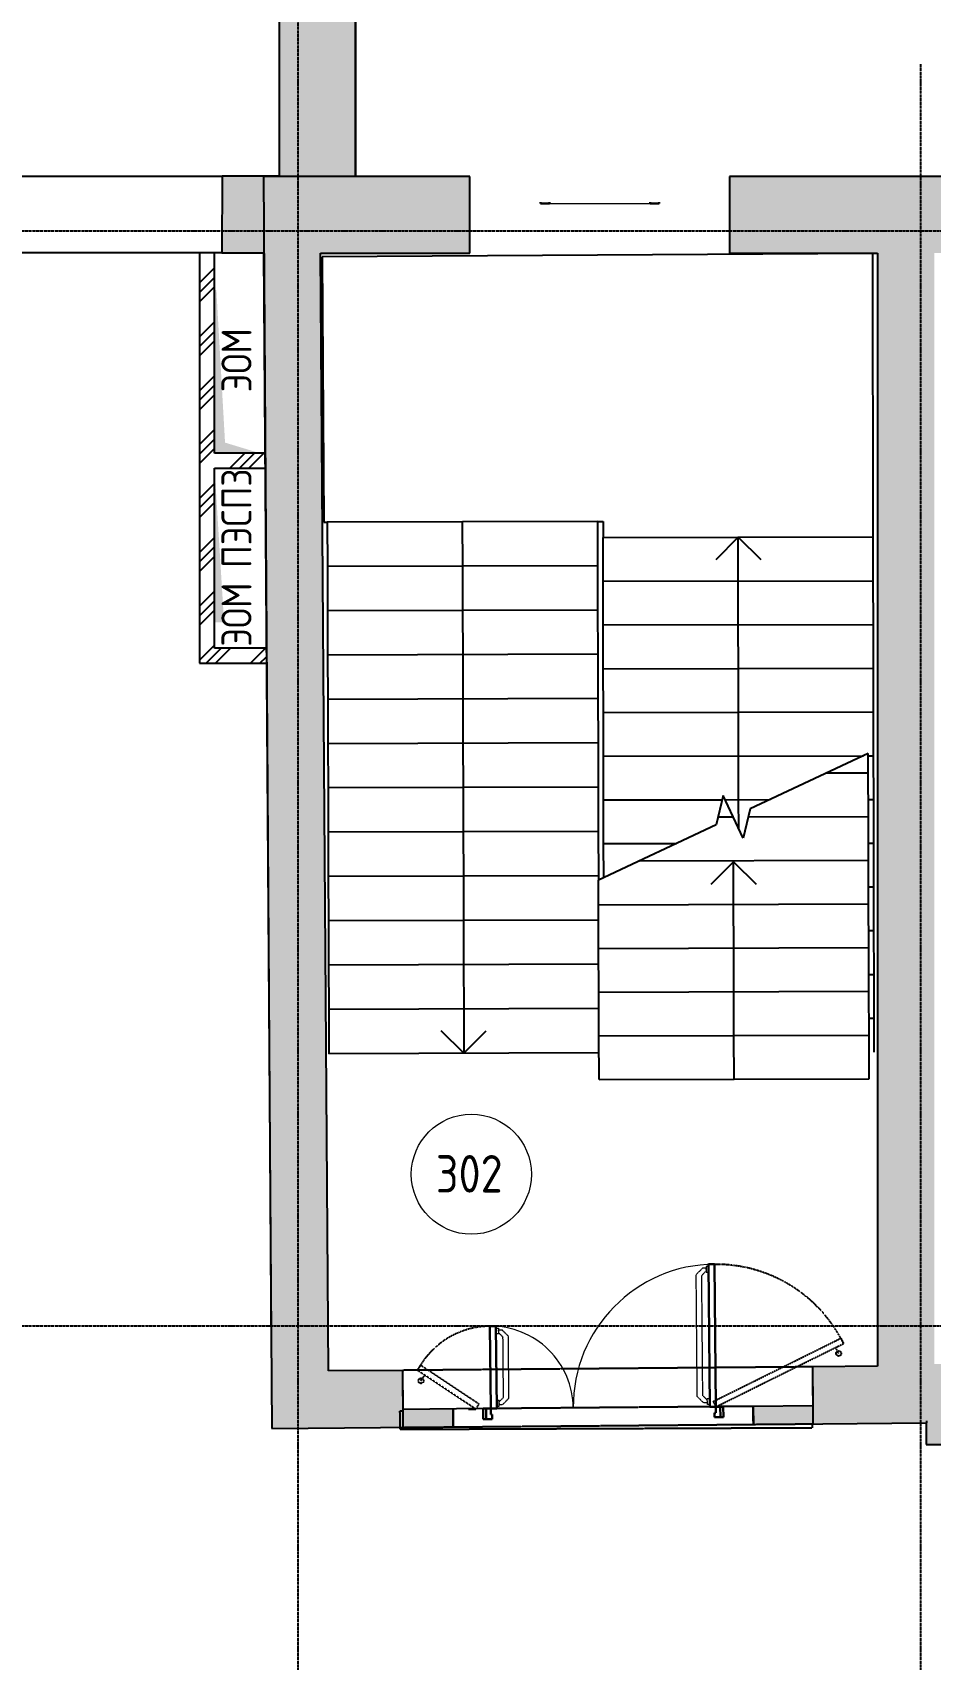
# Model space of a CAD drawing. Header units: millimetres. Extents: x -99936 to 523262, y -63190 to 327013.
# Drawn here: x 217768 to 223751, y 11183 to 22029 of the extents above; entities that cross this region are included whole.
import ezdxf

# ---------------------------------------------------------------- set-up
doc = ezdxf.new("R2010")
doc.units = ezdxf.units.MM
for name, pattern in [('ADSK_Линия сетки', [25, 20, -2.5, 0, -2.5]), ('ADSK_Сверху', [4.5, 3, -1.5]), ('ADSK_Снесено', [4.5, 3, -1.5]), ('ADSK_Штриховая_ш2 п1', [3, 2, -1])]:
    doc.linetypes.add(name, pattern=pattern)
for name, color, linetype, lineweight, true_color in [('_ Окна', 5, 'Continuous', 30, 0x0000ff), ('Линии', 7, 'Continuous', 9, 0x00a600), ('Стены внутренние', 5, 'Continuous', 18, 0x0000ff), ('Стены наружные', 1, 'ADSK_Снесено', 18, 0xff0000)]:
    doc.layers.add(name, color=color, linetype=linetype, lineweight=lineweight, true_color=true_color)
for name, color, linetype, lineweight in [('Аннотация', 7, 'Continuous', 9), ('Двери', 251, 'Continuous', 18), ('Лестницы', 7, 'Continuous', 18), ('Марки помещений', 7, 'Continuous', 20), ('Окна', 251, 'Continuous', 18), ('Стрелки вверх', 7, 'Continuous', 18), ('Узлы', 7, 'Continuous', 18)]:
    doc.layers.add(name, color=color, linetype=linetype, lineweight=lineweight)
doc.styles.add('GOST Common_1', font='GOST Common_0.ttf', dxfattribs={"width": 0.9, "height": 200})
doc.styles.add('GOST Common_2', font='GOST Common_0.ttf', dxfattribs={"width": 0.9, "height": 250})
pattern_1 = [(45, (215977.25, 150), (-179.605, 179.605), []), (45, (216040.75, 150), (0, 359.2102), []), (45, (215913.75, 150), (0, 359.2102), [])]

# ---------------------------------------------------------------- blocks, each defined once
blk = doc.blocks.new('Витраж-тент со смещением вовне - 60мм 30 сдвиг верхнее без сетки-1467095-03 План 3-го этажа')
at = {"layer": '_ Окна'}
for p, q in [((-395, -35), (-395, -45)), ((-395, -45), (-395, -35)), ((-335, -45), (-395, -45)), ((-335, -35), (-335, -45)), ((335, -35), (335, -45)), ((335, -45), (395, -45)), ((395, -45), (395, -35)), ((395, -45), (395, -35))]:
    blk.add_line(p, q, dxfattribs=at)
at = {"layer": 'Окна'}
blk.add_line((-335, -45), (335, -45), dxfattribs=at)
blk = doc.blocks.new('AC_Дверь_Двупольная - Д-16л 1500х2200h 2-2314638-03 План 3-го этажа')
at = {"layer": 'Двери', "linetype": 'ADSK_Сверху', "lineweight": 9}
for p, q in [((670, 984), (627, 942)), ((694, 984), (670, 984)), ((710, 995), (694, 995)), ((694, 995), (694, 957)), ((694, 976), (694, 984)), ((627, 128), (627, 942)), ((694, 966), (664, 936)), ((664, 134), (664, 936)), ((694, 957), (710, 957)), ((-710, 595), (-694, 595)), ((-694, 557), (-710, 557)), ((-694, 595), (-694, 557)), ((-694, 576), (-694, 584)), ((-694, 584), (-670, 584)), ((-694, 566), (-664, 536)), ((-670, 584), (-628, 542)), ((-664, 134), (-664, 536)), ((-628, 128), (-628, 542)), ((-694, 114), (-710, 114)), ((-694, 104), (-664, 134)), ((-694, 75), (-694, 114)), ((-670, 86), (-628, 128)), ((670, 86), (627, 128)), ((694, 104), (664, 134)), ((694, 75), (694, 114)), ((694, 114), (710, 114)), ((-710, 75), (-694, 75)), ((-694, 94), (-694, 86)), ((-694, 86), (-670, 86)), ((694, 86), (670, 86)), ((710, 75), (694, 75))]:
    blk.add_line(p, q, dxfattribs=at)
at = {"layer": 'Двери', "lineweight": 30}
for p, q in [((750, 1010), (710, 1010)), ((710, 1010), (710, 60)), ((750, 60), (750, 1010)), ((-750, 610), (-710, 610)), ((-750, 60), (-750, 610)), ((-710, 610), (-710, 60)), ((-800, 60), (-780, 60)), ((-800, -10), (-800, 60)), ((-780, 60), (-750, 60)), ((-780, -10), (-780, 60)), ((-780, 60), (-780, -10)), ((-710, 60), (-750, 60)), ((-750, 60), (-750, 20)), ((-750, 20), (-740, 20)), ((-740, 20), (-740, -10)), ((710, 60), (750, 60)), ((750, 20), (740, 20)), ((740, 20), (740, -10)), ((780, 60), (750, 60)), ((750, 60), (750, 20)), ((780, -10), (780, 60)), ((800, 60), (780, 60)), ((780, 60), (780, -10)), ((800, -10), (800, 60)), ((-780, -10), (-800, -10)), ((-740, -10), (-780, -10)), ((740, -10), (780, -10)), ((780, -10), (800, -10))]:
    blk.add_line(p, q, dxfattribs=at)
at = {"layer": 'Двери'}
for centre, radius, start, end in [((750, 60), 950, 90, 180), ((-750, 60), 550, 360, 90)]:
    blk.add_arc(centre, radius, start, end, dxfattribs=at)
blk = doc.blocks.new('ADSK_Марка_Помещение_ОдноЗначение - Номер-247393-03 План 3-го этажа')
at = {"layer": 'Марки помещений'}
blk.add_circle((0, 0), 4, dxfattribs=at)

msp = doc.modelspace()

# ---------------------------------------------------------------- hatches: boundary and pattern name
at = {"layer": 'Стены внутренние', "lineweight": 25, "true_color": 0x636466}
h = msp.add_hatch(color=251, dxfattribs=at)
h.paths.add_polyline_path([(216985.468, 20560.991), (216986.993, 21070.991), (216748.166, 21070.991), (216748.166, 20560.991), (216760.556, 20560.991)])
h.paths.add_polyline_path([(219281.049, 20560.991), (219410.753, 20560.991), (219410.753, 21070.991), (219030.958, 21070.991), (219029.434, 20560.991), (219094.335, 20560.991)])
h = msp.add_hatch(dxfattribs=at)
h.set_pattern_fill('FP_1', color=251, style=0, pattern_type=2)
h.set_pattern_definition(pattern_1)
h.paths.add_polyline_path([(218981.049, 17924.933), (218981.049, 20560.991), (218881.049, 20560.991), (218881.049, 17924.933)])
for points in [[(219362.462, 12722.868), (219742.449, 12726.111), (219687.375, 20558.632), (219410.753, 20558.632), (219410.649, 20560.991), (219307.349, 20560.991), (219361.664, 12836.321)], [(223449.147, 13152.881), (223778.062, 13152.881), (223778.062, 20558.632), (223398.062, 20558.632), (223398.062, 13152.881), (223448.757, 13152.881)], [(222968.125, 12753.644), (223724.642, 12760.102), (223721.399, 13140.088), (222964.881, 13133.63), (222967.298, 12850.503)], [(219742.449, 12726.111), (220238.516, 12730.345), (220235.273, 13110.331), (219739.777, 13106.102), (219741.663, 12837.816)], [(223723.675, 12616.294), (224103.675, 12617.04), (224103.369, 12772.881), (223724.533, 12772.881), (223723.675, 12760.093), (223723.393, 12760.091), (223723.675, 12617.04)]]:
    msp.add_hatch(color=251, dxfattribs=at).paths.add_polyline_path(points)
h = msp.add_hatch(dxfattribs=at)
h.set_pattern_fill('FP_1', color=251, style=0, pattern_type=2)
h.set_pattern_definition(pattern_1)
h.paths.add_polyline_path([(219050.976, 19124.933), (219317.447, 19124.933), (219316.743, 19224.933), (218981.049, 19224.933), (218981.049, 19124.933), (218988.533, 19124.933)])
h = msp.add_hatch(dxfattribs=at)
h.set_pattern_fill('FP_1', color=251, style=0, pattern_type=2)
h.set_pattern_definition(pattern_1)
h.paths.add_polyline_path([(218931.171, 17824.933), (219326.587, 17824.933), (219325.884, 17924.933), (218881.049, 17924.933), (218881.049, 17824.933)])
h = msp.add_hatch(color=251, dxfattribs=at)
h.paths.add_polyline_path([(226808.572, 12772.881), (226808.572, 13152.881), (226503.369, 13152.881), (226503.369, 12772.881)])
h.paths.add_polyline_path([(223724.642, 12772.881), (225473.369, 12772.881), (225473.369, 13152.881), (223398.062, 13152.881), (223398.062, 13137.328), (223721.399, 13140.088), (223724.533, 12772.881)])
h = msp.add_hatch(color=251, dxfattribs=at)
h.paths.add_polyline_path([(220238.516, 12730.345), (220571.388, 12733.187), (220570.364, 12853.182), (220237.492, 12850.341), (220238.492, 12733.187)])
h.paths.add_polyline_path([(222571.316, 12750.257), (222968.125, 12753.644), (222967.101, 12873.64), (222570.291, 12870.253), (222570.473, 12848.942)])
at = {"layer": 'Стены наружные', "linetype": 'Continuous', "lineweight": 25, "true_color": 0x636466}
h = msp.add_hatch(color=251, dxfattribs=at)
h.paths.add_polyline_path([(219920.753, 21068.632), (219920.753, 22173.149), (219410.753, 22173.149), (219410.753, 21068.632), (219687.375, 21068.632)])
h.paths.add_polyline_path([(219606.777, 23943.149), (219920.753, 23943.149), (219920.753, 26198.617), (219410.753, 26198.617), (219410.753, 23943.149), (219597.821, 23943.149)])
h.paths.add_polyline_path([(219920.753, 27968.617), (219920.753, 30239.622), (219410.753, 30239.622), (219410.753, 27968.617), (219592.826, 27968.617)])
h.paths.add_polyline_path([(219920.753, 32009.622), (219920.753, 34241.581), (219410.753, 34241.581), (219410.753, 32009.622), (219592.826, 32009.622)])
h.paths.add_polyline_path([(219541.247, 36011.581), (219920.753, 36011.581), (219920.753, 43878.869), (219410.753, 43878.869), (219410.753, 36011.581)])
h = msp.add_hatch(color=251, dxfattribs=at)
h.paths.add_polyline_path([(226808.572, 20558.632), (227318.572, 20558.632), (227318.572, 21068.632), (226116.456, 21068.632), (226116.456, 20558.632)])
h.paths.add_polyline_path([(223369.042, 20558.632), (224386.456, 20558.632), (224386.456, 21068.632), (222412.991, 21068.632), (222412.991, 20558.632), (223366.561, 20558.632)])
h.paths.add_polyline_path([(220682.991, 20558.632), (220682.991, 21068.632), (219410.753, 21068.632), (219410.753, 20558.632), (220559.083, 20558.632)])
at = {"layer": 'Узлы', "lineweight": 25, "true_color": 0x636466}
h = msp.add_hatch(color=251, dxfattribs=at)
h.paths.add_polyline_path([(219281.049, 19224.933), (219050.976, 19294.86), (218993.166, 20311.773), (218981.049, 20311.638), (218981.049, 19224.933), (219050.976, 19224.933)])
h.paths.add_polyline_path([(218982.621, 20497.278), (218981.049, 20524.933), (218981.049, 20497.278)])
msp.add_hatch(color=251, dxfattribs=at).paths.add_polyline_path([(219044.641, 18097.241), (218981.049, 19124.933), (218981.049, 18097.268)])

# ---------------------------------------------------------------- linework, layer by layer
at = {"linetype": 'ADSK_Линия сетки', "lineweight": 25}
for p, q in [((219537.165, -2825.794), (219537.165, 44571.852)), ((223687.165, -2825.794), (223687.165, 21818.801)), ((204891.03, 20706.788), (273118.973, 20706.788)), ((204891.03, 13406.788), (273118.973, 13406.788))]:
    msp.add_line(p, q, dxfattribs=at)
at = {"color": 251, "lineweight": 25, "true_color": 0x636466}
msp.add_lwpolyline([(216267.753, 8679.252), (209836.212, 8679.252), (209698.503, 43878.869), (219920.753, 43878.869), (219920.753, 21068.632), (219307.349, 21068.632), (219358.888, 13231.218)], dxfattribs=at)
at = {"layer": 'Лестницы', "color": 251, "lineweight": 25, "true_color": 0x636466}
for p, q in [((223366.561, 20556.165), (219697.081, 20532.432)), ((219697.081, 20532.432), (219708.52, 18763.608)), ((223369.993, 18665.949), (223366.561, 20556.165)), ((219708.52, 18763.608), (219731.758, 18763.678)), ((221531.75, 18769.108), (219731.758, 18763.678)), ((221531.75, 18769.108), (219731.758, 18763.678)), ((219731.758, 18763.678), (219732.648, 18468.48)), ((221531.75, 18769.108), (221569.802, 18769.223)), ((221531.75, 18769.108), (221532.64, 18473.909)), ((221569.802, 18769.223), (221569.996, 18662.681)), ((221569.996, 18662.681), (223369.993, 18665.949)), ((221569.996, 18662.681), (223369.993, 18665.949)), ((221570.525, 18371.082), (221569.996, 18662.681)), ((223370.522, 18374.349), (223369.993, 18665.949)), ((221532.64, 18473.909), (219732.648, 18468.48)), ((221532.64, 18473.909), (219732.648, 18468.48)), ((219732.648, 18468.48), (219733.539, 18173.281)), ((221532.64, 18473.909), (221533.531, 18178.711)), ((221570.525, 18371.082), (223370.522, 18374.349)), ((221570.525, 18371.082), (223370.522, 18374.349)), ((221571.054, 18079.482), (221570.525, 18371.082)), ((223371.051, 18082.75), (223370.522, 18374.349)), ((221533.531, 18178.711), (219733.539, 18173.281)), ((221533.531, 18178.711), (219733.539, 18173.281)), ((219733.539, 18173.281), (219734.429, 17878.082)), ((221533.531, 18178.711), (221534.421, 17883.512)), ((221571.054, 18079.482), (223371.051, 18082.75)), ((221571.054, 18079.482), (223371.051, 18082.75)), ((221571.584, 17787.883), (221571.054, 18079.482)), ((223371.581, 17791.15), (223371.051, 18082.75)), ((221534.421, 17883.512), (219734.429, 17878.082)), ((221534.421, 17883.512), (219734.429, 17878.082)), ((219734.429, 17878.082), (219735.32, 17582.884)), ((221534.421, 17883.512), (221535.312, 17588.313)), ((221571.584, 17787.883), (223371.581, 17791.15)), ((221571.584, 17787.883), (223371.581, 17791.15)), ((221572.113, 17496.283), (221571.584, 17787.883)), ((223372.11, 17499.551), (223371.581, 17791.15)), ((221535.312, 17588.313), (219735.32, 17582.884)), ((221535.312, 17588.313), (219735.32, 17582.884)), ((219735.32, 17582.884), (219736.21, 17287.685)), ((221535.312, 17588.313), (221536.202, 17293.115)), ((221572.113, 17496.283), (223372.11, 17499.551)), ((221572.113, 17496.283), (223372.11, 17499.551)), ((221572.642, 17204.684), (221572.113, 17496.283)), ((223372.639, 17207.951), (223372.11, 17499.551)), ((221536.202, 17293.115), (219736.21, 17287.685)), ((221536.202, 17293.115), (219736.21, 17287.685)), ((219736.21, 17287.685), (219737.101, 16992.486)), ((221536.202, 17293.115), (221537.093, 16997.916)), ((221572.642, 17204.684), (223305.421, 17207.829)), ((221572.642, 17204.684), (223305.421, 17207.829)), ((221573.172, 16913.084), (221572.642, 17204.684)), ((223336.424, 17222.4), (222550.822, 16853.179)), ((223336.811, 17094.124), (223336.424, 17222.4)), ((223336.467, 17207.886), (223372.639, 17207.951)), ((223336.467, 17207.886), (223372.639, 17207.951)), ((223373.169, 16916.352), (223372.639, 17207.951)), ((223061.721, 17093.294), (223336.811, 17094.124)), ((223061.721, 17093.294), (223336.811, 17094.124)), ((223337.69, 16802.725), (223336.811, 17094.124)), ((221537.093, 16997.916), (219737.101, 16992.486)), ((221537.093, 16997.916), (219737.101, 16992.486)), ((219737.101, 16992.486), (219737.991, 16697.288)), ((221537.093, 16997.916), (221537.983, 16702.717)), ((222371.233, 16941.421), (222324.565, 16746.841)), ((222504.155, 16658.599), (222371.233, 16941.421)), ((221573.172, 16913.084), (222364.781, 16914.521)), ((221573.172, 16913.084), (222364.781, 16914.521)), ((221573.701, 16621.485), (221573.172, 16913.084)), ((222383.859, 16914.556), (222682.57, 16915.098)), ((222383.859, 16914.556), (222682.57, 16915.098)), ((222550.822, 16853.179), (222504.155, 16658.599)), ((223337.347, 16916.287), (223373.169, 16916.352)), ((223337.347, 16916.287), (223373.169, 16916.352)), ((223373.698, 16624.752), (223373.169, 16916.352)), ((221537.983, 16702.717), (219737.991, 16697.288)), ((221537.983, 16702.717), (219737.991, 16697.288)), ((221537.983, 16702.717), (221538.874, 16407.519)), ((222324.565, 16746.841), (221538.964, 16377.62)), ((222337.244, 16799.707), (222437.694, 16800.01)), ((222337.244, 16799.707), (222437.694, 16800.01)), ((222538.143, 16800.313), (223337.69, 16802.725)), ((222538.143, 16800.313), (223337.69, 16802.725)), ((223338.569, 16511.326), (223337.69, 16802.725)), ((219737.991, 16697.288), (219738.882, 16402.089)), ((221573.701, 16621.485), (222059.718, 16622.367)), ((221573.701, 16621.485), (222059.718, 16622.367)), ((221574.114, 16394.14), (221573.701, 16621.485)), ((223338.227, 16624.688), (223373.698, 16624.752)), ((223338.227, 16624.688), (223373.698, 16624.752)), ((223374.227, 16333.153), (223373.698, 16624.752)), ((221813.666, 16506.726), (223338.569, 16511.326)), ((221813.666, 16506.726), (223338.569, 16511.326)), ((223339.448, 16219.928), (223338.569, 16511.326)), ((221538.874, 16407.519), (219738.882, 16402.089)), ((221538.874, 16407.519), (219738.882, 16402.089)), ((219738.882, 16402.089), (219739.772, 16106.89)), ((221538.874, 16407.519), (221538.964, 16377.62)), ((221539.456, 16214.498), (221538.964, 16377.62)), ((223339.106, 16333.089), (223374.227, 16333.153)), ((223339.106, 16333.089), (223374.227, 16333.153)), ((223374.757, 16041.553), (223374.227, 16333.153)), ((221539.456, 16214.498), (223339.448, 16219.928)), ((221539.456, 16214.498), (223339.448, 16219.928)), ((221540.335, 15923.099), (221539.456, 16214.498)), ((223340.327, 15928.529), (223339.448, 16219.928)), ((221539.764, 16112.32), (219739.772, 16106.89)), ((221539.764, 16112.32), (219739.772, 16106.89)), ((219739.772, 16106.89), (219740.663, 15811.692)), ((223339.986, 16041.49), (223374.757, 16041.553)), ((223339.986, 16041.49), (223374.757, 16041.553)), ((223375.286, 15749.954), (223374.757, 16041.553)), ((221540.335, 15923.099), (223340.327, 15928.529)), ((221540.335, 15923.099), (223340.327, 15928.529)), ((221541.214, 15631.7), (221540.335, 15923.099)), ((223341.206, 15637.13), (223340.327, 15928.529)), ((221540.655, 15817.121), (219740.663, 15811.692)), ((221540.655, 15817.121), (219740.663, 15811.692)), ((219740.663, 15811.692), (219741.553, 15516.493)), ((223340.866, 15749.891), (223375.286, 15749.954)), ((223340.866, 15749.891), (223375.286, 15749.954)), ((223375.815, 15458.354), (223375.286, 15749.954)), ((221541.214, 15631.7), (223341.206, 15637.13)), ((221541.214, 15631.7), (223341.206, 15637.13)), ((221542.093, 15340.302), (221541.214, 15631.7)), ((223342.085, 15345.732), (223341.206, 15637.13)), ((221541.545, 15521.923), (219741.553, 15516.493)), ((221541.545, 15521.923), (219741.553, 15516.493)), ((219741.553, 15516.493), (219742.444, 15221.294)), ((223341.745, 15458.292), (223375.815, 15458.354)), ((223341.745, 15458.292), (223375.815, 15458.354)), ((223376.226, 15232.256), (223375.815, 15458.354)), ((221542.093, 15340.302), (223342.085, 15345.732)), ((221542.093, 15340.302), (223342.085, 15345.732)), ((221542.972, 15048.903), (221542.093, 15340.302)), ((223342.964, 15054.333), (223342.085, 15345.732)), ((221542.436, 15226.724), (219742.444, 15221.294)), ((221542.972, 15048.903), (223342.964, 15054.333)), ((221542.972, 15048.903), (223342.964, 15054.333))]:
    msp.add_line(p, q, dxfattribs=at)
at = {"layer": 'Линии', "color": 251, "linetype": 'ADSK_Штриховая_ш2 п1', "lineweight": 25, "true_color": 0x636466}
for p, q in [((222303.659, 12902.849), (223154.771, 13324.879)), ((222321.429, 12867.013), (223172.54, 13289.043)), ((223140.21, 13222.783), (223120.219, 13263.099)), ((223154.771, 13324.879), (223172.54, 13289.043)), ((220332.813, 13110.165), (220354.964, 13143.472)), ((220743.653, 12884.981), (220354.964, 13143.472)), ((220721.502, 12851.674), (220332.813, 13110.165)), ((220356.523, 13040.355), (220381.442, 13077.825)), ((220671.505, 12851.195), (220721.502, 12851.674)), ((220721.502, 12851.674), (220743.653, 12884.981)), ((222303.659, 12902.849), (222321.429, 12867.013)), ((222321.429, 12867.013), (222371.427, 12867.492))]:
    msp.add_line(p, q, dxfattribs=at)
for centre in [(223140.21, 13222.783), (220356.523, 13040.355)]:
    msp.add_circle(centre, 17, dxfattribs=at)
for centre, radius, start, end in [((222321.429, 12867.013), 950, 26.3748748, 90.6123239), ((220821.466, 12852.651), 552.354, 90, 152.211354)]:
    msp.add_arc(centre, radius, start, end, dxfattribs=at)
at = {"layer": 'Стены внутренние', "color": 251, "lineweight": 25, "true_color": 0x636466}
for p, q in [((216986.993, 21070.991), (219030.958, 21070.991)), ((219030.958, 21070.991), (219029.434, 20560.991)), ((219410.753, 21070.991), (219030.958, 21070.991)), ((218881.049, 20560.991), (216985.468, 20560.991)), ((218981.049, 20560.991), (218881.049, 20560.991)), ((218881.049, 20560.991), (218881.049, 17824.933)), ((218981.049, 19224.933), (218981.049, 20560.991)), ((219029.434, 20560.991), (218981.049, 20560.991)), ((219029.434, 20560.991), (219307.349, 20560.991)), ((219307.349, 20560.991), (219362.462, 12722.868)), ((219739.777, 13106.102), (219687.375, 20558.632)), ((223398.062, 20558.632), (223398.062, 13137.328)), ((219316.743, 19224.933), (218981.049, 19224.933)), ((218981.049, 17924.933), (218981.049, 19124.933)), ((218981.049, 19124.933), (219317.447, 19124.933)), ((219325.884, 17924.933), (218981.049, 17924.933)), ((218881.049, 17824.933), (219326.587, 17824.933)), ((223398.062, 13137.328), (222964.881, 13133.63)), ((222964.881, 13133.63), (222967.101, 12873.64)), ((220235.273, 13110.331), (219739.777, 13106.102)), ((220237.492, 12850.341), (220235.273, 13110.331)), ((220771.073, 12854.895), (220237.492, 12850.341)), ((220571.388, 12733.187), (220570.364, 12853.182)), ((222967.101, 12873.64), (222570.291, 12870.253)), ((222570.291, 12870.253), (222571.316, 12750.257)), ((219362.462, 12722.868), (220571.388, 12733.187)), ((222571.316, 12750.257), (223724.642, 12760.102)), ((223723.393, 12760.091), (223723.675, 12616.294)), ((223724.533, 12772.881), (223724.642, 12760.102)), ((223723.675, 12616.294), (224103.675, 12617.04))]:
    msp.add_line(p, q, dxfattribs=at)
at = {"layer": 'Стены внутренние', "color": 251, "linetype": 'ADSK_Сверху', "lineweight": 25, "true_color": 0x636466}
for p, q in [((222964.881, 13133.63), (220235.273, 13110.331)), ((222964.881, 13133.63), (222968.125, 12753.644)), ((220238.516, 12730.345), (220235.273, 13110.331)), ((220237.6, 12837.616), (220216.754, 12837.536)), ((220217.212, 12717.537), (220216.754, 12837.536)), ((220217.212, 12717.537), (222962.424, 12728.029)), ((220238.516, 12730.345), (222968.125, 12753.644)), ((222962.326, 12753.595), (222962.424, 12728.029))]:
    msp.add_line(p, q, dxfattribs=at)
at = {"layer": 'Стены внутренние', "color": 251, "linetype": 'ADSK_Снесено', "lineweight": 25, "true_color": 0x636466}
for p, q in [((220570.364, 12853.182), (220571.388, 12733.187)), ((222281.018, 12867.784), (220861.069, 12855.663)), ((222570.291, 12870.253), (222371.014, 12868.552)), ((222571.316, 12750.257), (222570.291, 12870.253)), ((220571.388, 12733.187), (222571.316, 12750.257))]:
    msp.add_line(p, q, dxfattribs=at)
at = {"layer": 'Стены наружные', "color": 251, "linetype": 'Continuous', "lineweight": 25, "true_color": 0x636466}
for p, q in [((219410.753, 22173.149), (219410.753, 21070.991)), ((219920.753, 21068.632), (219920.753, 22173.149)), ((220682.991, 21068.632), (219920.753, 21068.632)), ((220682.991, 20558.632), (220682.991, 21068.632)), ((224386.456, 21068.632), (222412.991, 21068.632)), ((222412.991, 21068.632), (222412.991, 20558.632)), ((219687.375, 20558.632), (220682.991, 20558.632)), ((222412.991, 20558.632), (223398.062, 20558.632))]:
    msp.add_line(p, q, dxfattribs=at)
at = {"layer": 'Стрелки вверх', "color": 251, "lineweight": 25, "true_color": 0x636466}
for p, q in [((220631.754, 18766.393), (220632.644, 18471.194)), ((222469.994, 18664.315), (222320.267, 18514.043)), ((222470.523, 18372.716), (222469.994, 18664.315)), ((222469.994, 18664.315), (222620.266, 18514.588)), ((220632.644, 18471.194), (220633.535, 18175.996)), ((222471.053, 18081.116), (222470.523, 18372.716)), ((220633.535, 18175.996), (220634.425, 17880.797)), ((222471.582, 17789.517), (222471.053, 18081.116)), ((220634.425, 17880.797), (220635.316, 17585.598)), ((222472.111, 17497.917), (222471.582, 17789.517)), ((220635.316, 17585.598), (220636.206, 17290.4)), ((222472.641, 17206.318), (222472.111, 17497.917)), ((220636.206, 17290.4), (220637.097, 16995.201)), ((222473.17, 16914.718), (222472.641, 17206.318)), ((220637.097, 16995.201), (220637.987, 16700.003)), ((222473.517, 16723.789), (222473.17, 16914.718)), ((220637.987, 16700.003), (220638.878, 16404.804)), ((222438.599, 16500.011), (222289.052, 16349.56)), ((222439.452, 16217.213), (222438.599, 16500.011)), ((222438.599, 16500.011), (222589.051, 16350.465)), ((220638.878, 16404.804), (220639.768, 16109.605)), ((222440.331, 15925.814), (222439.452, 16217.213)), ((220639.768, 16109.605), (220640.659, 15814.407)), ((222441.21, 15634.415), (222440.331, 15925.814)), ((220640.659, 15814.407), (220641.549, 15519.208)), ((222442.089, 15343.017), (222441.21, 15634.415)), ((220641.549, 15519.208), (220642.44, 15224.009)), ((220642.44, 15224.009), (220491.988, 15373.556)), ((220642.44, 15224.009), (220791.987, 15374.461)), ((222442.968, 15051.618), (222442.089, 15343.017))]:
    msp.add_line(p, q, dxfattribs=at)

# ---------------------------------------------------------------- block references
at = {"layer": '_ Окна', "color": 251, "lineweight": 25, "true_color": 0x636466}
msp.add_blockref('Витраж-тент со смещением вовне - 60мм 30 сдвиг верхнее без сетки-1467095-03 План 3-го этажа', (221547.991, 20933.873), dxfattribs=at)
at = {"layer": 'Двери', "color": 251, "linetype": 'ADSK_Сверху', "lineweight": 25, "true_color": 0x636466, "rotation": 0.4890445236925678}
msp.add_blockref('AC_Дверь_Двупольная - Д-16л 1500х2200h 2-2314638-03 План 3-го этажа', (221571.556, 12801.726), dxfattribs=at)
at = {"layer": 'Марки помещений', "color": 251, "lineweight": 25, "true_color": 0x636466, "xscale": 99.99999999999993, "yscale": 99.99999999999993, "zscale": 99.99999999999993}
msp.add_blockref('ADSK_Марка_Помещение_ОдноЗначение - Номер-247393-03 План 3-го этажа', (220692.187, 14417.761), dxfattribs=at)

# ---------------------------------------------------------------- texts
at = {"layer": 'Аннотация', "color": 251, "lineweight": 25, "true_color": 0x636466, "char_height": 200, "attachment_point": 1, "rotation": 90, "style": 'GOST Common_1'}
for s, insert, width in [('ЭОМ', (219027.463, 19630.88), 555.56944), ('ПЭСПЗ', (219027.463, 18459.342), 858.60731), ('ЭОМ', (219027.463, 17935.467), 555.56944)]:
    msp.add_mtext(s, dxfattribs=dict(at, insert=insert, width=width))
at = {"layer": 'Марки помещений', "color": 251, "lineweight": 25, "true_color": 0x636466, "insert": (220455.93, 14545.486), "char_height": 250, "width": 584.43019, "attachment_point": 1, "style": 'GOST Common_2'}
msp.add_mtext('302', dxfattribs=at)

doc.saveas('drawing.dxf')
